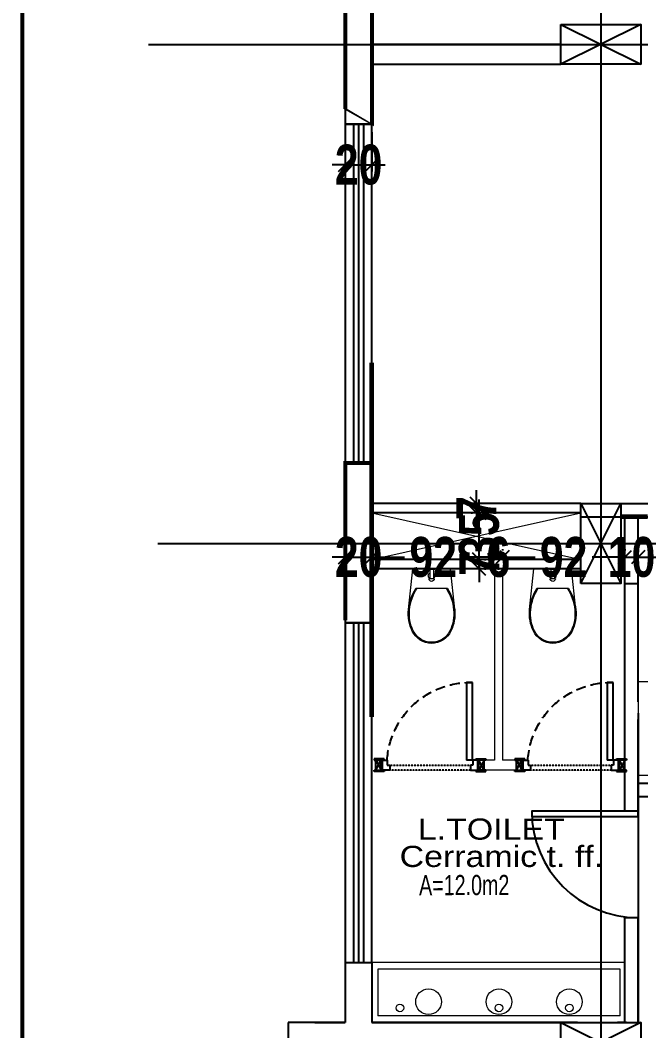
# Model space of a CAD drawing. Extents: x 285329 to 658348, y -83126 to -16980.
# Drawn here: x 336184 to 336650, y -40564 to -39805 of the extents above; entities that cross this region are included whole.
import ezdxf

# ---------------------------------------------------------------- set-up
doc = ezdxf.new("R2010")
doc.units = 0
doc.linetypes.add('HIDDEN', pattern=[0.375, 0.25, -0.125])
doc.layers.get('0').update_dxf_attribs({"linetype": 'CONTINUOUS'})
doc.layers.get('DEFPOINTS').update_dxf_attribs({"color": 9, "linetype": 'CONTINUOUS'})
for name, color, linetype, lineweight in [('02 wall', 3, 'CONTINUOUS', 60), ('A-text finishing', 6, 'CONTINUOUS', 13), ('A-text function', 30, 'CONTINUOUS', 20), ('VIS', 8, 'CONTINUOUS', 18)]:
    doc.layers.add(name, color=color, linetype=linetype, lineweight=lineweight)
for name, color, linetype in [('03-DOOR', 1, 'CONTINUOUS'), ('04-FURN', 6, 'CONTINUOUS'), ('04-SANITARY', 1, 'CONTINUOUS'), ('AXIS', 1, 'CONTINUOUS'), ('COLUMN', 5, 'CONTINUOUS'), ('FURNITURE', 4, 'CONTINUOUS'), ('TEXT', 3, 'CONTINUOUS'), ('WALL', 7, 'CONTINUOUS'), ('WALL1', 2, 'CONTINUOUS')]:
    doc.layers.add(name, color=color, linetype=linetype)
doc.styles.add('ARIAL', font='BOD_CB.TTF', dxfattribs={"width": 1.199999999999999})
doc.styles.add('CITYBLUEPRINT', font='cityb___.ttf', dxfattribs={"width": 0.8})
doc.styles.get("Standard").update_dxf_attribs({"font": 'sanss___.ttf', "height": 15})
doc.dimstyles.new('50', dxfattribs={"dimtxt": 30, "dimasz": 10, "dimexe": 5, "dimexo": 6, "dimgap": 5, "dimtad": 0, "dimdec": 0, "dimdsep": 46, "dimtxsty": 'CITYBLUEPRINT', "dimblk1": 'OBLIQUE', "dimblk2": 'OBLIQUE', "dimsah": 1, "dimcen": 0.05, "dimdle": 0.03, "dimclre": 22, "dimclrt": 7, "dimadec": 0, "dimazin": 0, "dimtfac": 1, "dimtdec": 0, "dimtix": 1, "dimtmove": 0, "dimatfit": 3, "dimldrblk": 'OBLIQUE', "dimfxl": 1, "dimtolj": 1, "dimtzin": 0, "dimarcsym": 0})

# ---------------------------------------------------------------- blocks, each defined once
blk = doc.blocks.new('site77')
at = {"layer": 'WALL', "linetype": 'Continuous', "const_width": 3}
blk.add_lwpolyline([(159633.4182129309, -32835.69352747884), (157318.4182129309, -32835.69352747884), (157318.4182129309, -36546.69352747884), (159235.4182129309, -36546.69352747884)], dxfattribs=at)
blk = doc.blocks.new('COLUMN')
at = {"layer": 'AXIS'}
for p, q in [((236924.6994773077, -9644.256519553426), (236984.6994773077, -9674.256519553428)), ((236984.6994773077, -9644.256519553426), (236924.6994773077, -9674.256519553428))]:
    blk.add_line(p, q, dxfattribs=at)
at = {"layer": 'COLUMN'}
blk.add_lwpolyline([(236924.6994773077, -9644.256519553426), (236984.6994773077, -9644.256519553426), (236984.6994773077, -9674.256519553428), (236924.6994773077, -9674.256519553428)], close=True, dxfattribs=at)
blk = doc.blocks.new('cbcb')
at = {"layer": 'AXIS'}
for p, q in [((327577.9315000264, -10741.61950025301), (327577.9470247301, -14318.49694649232)), ((327238.2091326472, -11454.49993772513), (329573.7335894114, -11454.49993772513)), ((327245.1073518688, -11829.25085085377), (329571.9645302784, -11829.25085085377))]:
    blk.add_line(p, q, dxfattribs=at)
at = {"layer": 'WALL', "linetype": 'Continuous'}
for p in [(90623.24754742248, -1795.243418171707), (90623.16669028516, -2544.708537204901)]:
    blk.add_blockref('COLUMN', p, dxfattribs=at)
at = {"layer": 'WALL', "linetype": 'Continuous', "rotation": 90}
blk.add_blockref('COLUMN', (317918.6905051768, -248783.9503281615), dxfattribs=at)
blk = doc.blocks.new('WC B Outlet 10_2')
at = {"layer": '04-SANITARY', "linetype": 'Continuous', "lineweight": 18}
for p, q in [((1.652630929415893, 253.415244896948), (34.02613799566284, 560.0003690034109)), ((34.02613799566284, 560.0003690034109), (315.9757299911857, 560.0003690034109)), ((150, 560), (150, 555)), ((150, 555), (200, 555)), ((160.9999999999999, 555), (160.9999999999999, 485)), ((189, 555), (189, 485)), ((200, 555), (200, 560)), ((348.3473690705841, 253.415244896948), (315.9757299911857, 560.0003690034109)), ((155, 485), (195, 485)), ((293.2116466454004, 413.4456105505925), (56.78835335459954, 413.4456105505925))]:
    blk.add_line(p, q, dxfattribs=at)
for centre, radius, start, end in [((175, 509), 25, 126.86, 233.14), ((175, 485), 20, 180, 360), ((175, 509), 25, 306.86, 53.14)]:
    blk.add_arc(centre, radius, start, end, dxfattribs=at)
for centre, major_axis, ratio, start_param, end_param in [((366.6320768428121, 213.7321385370771), (2.28e-14, 372.4739822169221), 0.9854879328436509, 1.004890070028555, 1.464054473186088), ((366.6320768428121, 213.7321385370771), (2.23e-14, 364.5680501935398), 0.9854879328436512, 0.9910538859346892, 1.464054435792046), ((-16.63207684281215, 213.7321385370771), (2.23e-14, 364.5680501935398), 0.9854879328436512, 4.819130871387538, 5.292131421244896), ((-16.63207684281215, 213.7321385370771), (2.28e-14, 372.4739822169221), 0.9854879328436509, 4.819130833993498, 5.278295237151031), ((290.3664025608954, 222.0243369042878), (1.8e-14, 294.6422615664186), 0.9854879328436512, 1.464054686782884, 2.031138741552837), ((290.3664025608954, 222.0243369042878), (1.76e-14, 286.736299926247), 0.9854879328436513, 1.464054645127936, 2.031138725444663), ((59.6335974391046, 222.0243369042878), (1.76e-14, 286.736299926247), 0.9854879328436513, 4.252046604869464, 4.819130662051649), ((59.6335974391046, 222.0243369042878), (1.8e-14, 294.6422615664186), 0.9854879328436512, 4.252046565626748, 4.819130620396702), ((175, 163.9745650003017), (1e-14, 163.9745650003017), 0.9854879328436512, 2.031138746095597, 3.141592653589793), ((175, 163.9745650003017), (9.6e-15, 156.0685737433407), 0.9854879328436513, 2.031138716383253, 3.141592653589793), ((175, 163.9745650003017), (9.6e-15, 156.0685737433407), 0.9854879328436513, 3.141592653589793, 4.252046590796332), ((175, 163.9745650003017), (1e-14, 163.9745650003017), 0.9854879328436512, 3.141592653589793, 4.252046358811933), ((175, 163.9745650003017), (1e-14, 163.9745650003017), 0.9854879328436512, 3.141592653589793, 4.252046358811933)]:
    blk.add_ellipse(centre, major_axis=major_axis, ratio=ratio, start_param=start_param, end_param=end_param, dxfattribs=at)
blk = doc.blocks.new('pporte ce')
at = {"layer": '03-DOOR'}
for p, q in [((8.705720410216598, 7.499992083787219), (8.709163567982612, 65.76085732321371)), ((13.29062461154535, 65.7616691920266), (8.709155692486092, 65.7616691920266)), ((8.709163608727977, 65.7616691920266), (13.29063252778724, 65.7616691920266)), ((13.29063248704187, 65.76085788782802), (13.28718932927586, 7.49999264840153)), ((6.258034345228224, 8.500000000960426), (-1.241965655935928, 8.500000000960426)), ((-1.241965655935928, 8.500000000960426), (-1.241965655935928, 7.500000000029103)), ((6.258034345228224, 7.500000000029103), (6.258034345228224, 8.500000000960426)), ((75.03793723951094, 7.500000000029103), (75.03793723951094, 8.500000000960426)), ((75.03793723951094, 8.500000000960426), (82.53793724067509, 8.500000000960426)), ((82.53793724067509, 8.500000000960426), (82.53793724067509, 7.500000000029103)), ((-1.241965655935928, 7.500000000029103), (3.967299882788212, 7.500000000029103)), ((-1.241965655935928, -1.000000000931322), (-1.241965655935928, 0)), ((-1.241965655935928, 0), (3.967299882788212, 0)), ((0, 7.500000000029103), (3.967299882788212, 0)), ((0, 0), (3.967299882788212, 7.500000000029103)), ((0, 0), (0, 7.500000000029103)), ((3.967299882788212, 7.500000000029103), (13.28718932345509, 7.499760988794151)), ((3.967299882788212, 0), (3.967299882788212, 7.500000000029103)), ((10.38135637645609, 0), (3.967299882788212, 0)), ((4.816916375420987, 0), (4.816916375420987, 7.500000000029103)), ((6.258034345228224, 0), (6.258034345228224, -1.000000000931322)), ((8.548768807668237, 7.500000000029103), (8.548768807668237, 3.834824862453388)), ((8.548768807668237, 3.834824862453388), (10.38135637645609, 3.834824862453388)), ((10.38135637645609, 3.834824862453388), (10.38135637645609, 0)), ((70.91461521410383, 3.834824862453388), (70.91461521410383, 0)), ((72.74720277707094, 3.834824862453388), (70.91461521410383, 3.834824862453388)), ((70.91461521410383, 0), (77.32867170195095, 0)), ((77.32867170195095, 7.500000000029103), (72.74720277707094, 7.500000000029103)), ((72.74720277707094, 7.500000000029103), (72.74720277707094, 3.834824862453388)), ((75.03793723951094, 0), (75.03793723951094, -1.000000000931322)), ((76.47905520931819, 0), (76.47905520931819, 7.500000000029103)), ((77.32867170195095, 0), (77.32867170195095, 7.500000000029103)), ((82.53793724067509, 7.500000000029103), (77.32867170195095, 7.500000000029103)), ((81.29597158473916, 7.500000000029103), (77.32867170195095, 0)), ((81.29597158473916, 0), (77.32867170195095, 7.500000000029103)), ((82.53793724067509, 0), (77.32867170195095, 0)), ((81.29597158473916, 0), (81.29597158473916, 7.500000000029103)), ((82.53793724067509, -1.000000000931322), (82.53793724067509, 0)), ((6.258034345228224, -1.000000000931322), (-1.241965655935928, -1.000000000931322)), ((75.03793723951094, -1.000000000931322), (82.53793724067509, -1.000000000931322))]:
    blk.add_line(p, q, dxfattribs=at)
at = {"layer": '03-DOOR', "linetype": 'HIDDEN', "ltscale": 0.5}
for p, q in [((70.91461521410383, 3.834824862453388), (10.38135637645609, 3.834824862788082)), ((10.38135637645609, 0), (70.91461521410383, 0))]:
    blk.add_line(p, q, dxfattribs=at)
at = {"layer": '03-DOOR', "linetype": 'HIDDEN', "ltscale": 30}
blk.add_arc((10.715982818685, 3.498026392444444), 62.31685161000171, 3.682803401823568, 87.63213152278996, dxfattribs=at)
blk = doc.blocks.new('_Oblique')
at = {"color": 0, "lineweight": -2}
blk.add_line((-0.5, -0.5), (0.5, 0.5), dxfattribs=at)
blk = doc.blocks.new('*D2296')
at = {"layer": 'DEFPOINTS', "color": 0, "linetype": 'Continuous', "lineweight": 5, "transparency": 16777216}
for p in [(336428.5415934408, -39883.54180026312), (336448.5415934409, -39883.54180026317), (336448.5415934409, -39914.0253833655)]:
    blk.add_point(p, dxfattribs=at)
at = {"layer": 'VIS', "color": 22, "linetype": 'Continuous', "lineweight": -2, "transparency": 16777216}
for p, q in [((336428.5415934408, -39889.54180026312), (336428.5415934408, -39919.0253833655)), ((336448.5415934409, -39889.54180026317), (336448.5415934409, -39919.0253833655))]:
    blk.add_line(p, q, dxfattribs=at)
at = {"layer": 'VIS', "color": 0, "linetype": 'Continuous', "lineweight": -2, "transparency": 16777216}
for p, q in [((336428.5415934408, -39914.0253833655), (336418.5415934408, -39914.0253833655)), ((336428.5415934408, -39914.0253833655), (336448.5415934409, -39914.0253833655)), ((336448.5415934409, -39914.0253833655), (336458.5415934409, -39914.0253833655))]:
    blk.add_line(p, q, dxfattribs=at)
at = {"layer": 'VIS', "color": 0, "linetype": 'Continuous', "lineweight": -2, "transparency": 16777216, "xscale": 10, "yscale": 10, "zscale": 10}
blk.add_blockref('_Oblique', (336428.5415934408, -39914.0253833655), dxfattribs=at)
at = {"layer": 'VIS', "color": 0, "linetype": 'Continuous', "lineweight": -2, "transparency": 16777216, "xscale": 10, "yscale": 10, "zscale": 10, "rotation": 180}
blk.add_blockref('_Oblique', (336448.5415934409, -39914.0253833655), dxfattribs=at)
at = {"layer": 'VIS', "color": 7, "linetype": 'Continuous', "lineweight": 5, "transparency": 16777216, "insert": (336438.5415934409, -39914.0253833655), "char_height": 30, "attachment_point": 5, "style": 'CITYBLUEPRINT'}
blk.add_mtext('\\A1;20', dxfattribs=at)
blk = doc.blocks.new('*D2304')
at = {"layer": 'DEFPOINTS', "color": 0, "linetype": 'Continuous', "lineweight": 5, "transparency": 16777216}
for p in [(336428.5415934396, -40200.79271339274), (336448.5415934395, -40200.79271339273), (336448.5415934395, -40208.60845733158)]:
    blk.add_point(p, dxfattribs=at)
at = {"layer": 'VIS', "color": 22, "linetype": 'Continuous', "lineweight": -2, "transparency": 16777216}
for p, q in [((336428.5415934396, -40206.79271339274), (336428.5415934396, -40213.60845733158)), ((336448.5415934395, -40206.79271339273), (336448.5415934395, -40213.60845733158))]:
    blk.add_line(p, q, dxfattribs=at)
at = {"layer": 'VIS', "color": 0, "linetype": 'Continuous', "lineweight": -2, "transparency": 16777216}
for p, q in [((336428.5415934396, -40208.60845733158), (336418.5415934396, -40208.60845733158)), ((336428.5415934396, -40208.60845733158), (336448.5415934395, -40208.60845733158)), ((336448.5415934395, -40208.60845733158), (336458.5415934395, -40208.60845733158))]:
    blk.add_line(p, q, dxfattribs=at)
at = {"layer": 'VIS', "color": 0, "linetype": 'Continuous', "lineweight": -2, "transparency": 16777216, "xscale": 10, "yscale": 10, "zscale": 10}
blk.add_blockref('_Oblique', (336428.5415934396, -40208.60845733158), dxfattribs=at)
at = {"layer": 'VIS', "color": 0, "linetype": 'Continuous', "lineweight": -2, "transparency": 16777216, "xscale": 10, "yscale": 10, "zscale": 10, "rotation": 180}
blk.add_blockref('_Oblique', (336448.5415934395, -40208.60845733158), dxfattribs=at)
at = {"layer": 'VIS', "color": 7, "linetype": 'Continuous', "lineweight": 5, "transparency": 16777216, "insert": (336438.5415934395, -40208.60845733158), "char_height": 30, "attachment_point": 5, "style": 'CITYBLUEPRINT'}
blk.add_mtext('\\A1;20', dxfattribs=at)
blk = doc.blocks.new('*D2305')
at = {"layer": 'DEFPOINTS', "color": 0, "linetype": 'Continuous', "lineweight": 5, "transparency": 16777216}
for p in [(336448.5415934395, -40200.79271339273), (336540.5188376723, -40208.60845733167), (336540.5188376723, -40208.60845733158)]:
    blk.add_point(p, dxfattribs=at)
at = {"layer": 'VIS', "color": 22, "linetype": 'Continuous', "lineweight": -2, "transparency": 16777216}
for p, q in [((336448.5415934395, -40206.79271339273), (336448.5415934395, -40213.60845733158)), ((336540.5188376723, -40202.60845733167), (336540.5188376723, -40203.60845733158))]:
    blk.add_line(p, q, dxfattribs=at)
at = {"layer": 'VIS', "color": 0, "linetype": 'Continuous', "lineweight": -2, "transparency": 16777216}
for p, q in [((336448.5115934394, -40208.60845733158), (336473.0320835509, -40208.60845733158)), ((336540.5488376723, -40208.60845733158), (336516.0283475609, -40208.60845733158))]:
    blk.add_line(p, q, dxfattribs=at)
at = {"layer": 'VIS', "color": 0, "linetype": 'Continuous', "lineweight": -2, "transparency": 16777216, "xscale": 10, "yscale": 10, "zscale": 10, "rotation": 180}
blk.add_blockref('_Oblique', (336448.5415934395, -40208.60845733158), dxfattribs=at)
at = {"layer": 'VIS', "color": 0, "linetype": 'Continuous', "lineweight": -2, "transparency": 16777216, "xscale": 10, "yscale": 10, "zscale": 10}
blk.add_blockref('_Oblique', (336540.5188376723, -40208.60845733158), dxfattribs=at)
at = {"layer": 'VIS', "color": 7, "linetype": 'Continuous', "lineweight": 5, "transparency": 16777216, "insert": (336494.5302155559, -40208.60845733158), "char_height": 30, "attachment_point": 5, "style": 'CITYBLUEPRINT'}
blk.add_mtext('\\A1;92', dxfattribs=at)
blk = doc.blocks.new('*D2306')
at = {"layer": 'DEFPOINTS', "color": 0, "linetype": 'Continuous', "lineweight": 5, "transparency": 16777216}
for p in [(336540.5188376723, -40208.60845733167), (336546.5188376723, -40208.60845733167), (336546.5188376723, -40208.60845733158)]:
    blk.add_point(p, dxfattribs=at)
at = {"layer": 'VIS', "color": 22, "linetype": 'Continuous', "lineweight": -2, "transparency": 16777216}
for p, q in [((336540.5188376723, -40202.60845733167), (336540.5188376723, -40203.60845733158)), ((336546.5188376723, -40202.60845733167), (336546.5188376723, -40203.60845733158))]:
    blk.add_line(p, q, dxfattribs=at)
at = {"layer": 'VIS', "color": 0, "linetype": 'Continuous', "lineweight": -2, "transparency": 16777216}
for p, q in [((336540.5188376723, -40208.60845733158), (336530.5188376723, -40208.60845733158)), ((336540.5188376723, -40208.60845733158), (336546.5188376723, -40208.60845733158)), ((336546.5188376723, -40208.60845733158), (336556.5188376723, -40208.60845733158))]:
    blk.add_line(p, q, dxfattribs=at)
at = {"layer": 'VIS', "color": 0, "linetype": 'Continuous', "lineweight": -2, "transparency": 16777216, "xscale": 10, "yscale": 10, "zscale": 10}
blk.add_blockref('_Oblique', (336540.5188376723, -40208.60845733158), dxfattribs=at)
at = {"layer": 'VIS', "color": 0, "linetype": 'Continuous', "lineweight": -2, "transparency": 16777216, "xscale": 10, "yscale": 10, "zscale": 10, "rotation": 180}
blk.add_blockref('_Oblique', (336546.5188376723, -40208.60845733158), dxfattribs=at)
at = {"layer": 'VIS', "color": 7, "linetype": 'Continuous', "lineweight": 5, "transparency": 16777216, "insert": (336543.5188376723, -40208.60845733158), "char_height": 30, "attachment_point": 5, "style": 'CITYBLUEPRINT'}
blk.add_mtext('\\A1;6', dxfattribs=at)
blk = doc.blocks.new('*D2307')
at = {"layer": 'DEFPOINTS', "color": 0, "linetype": 'Continuous', "lineweight": 5, "transparency": 16777216}
for p in [(336546.5188376723, -40208.60845733167), (336638.4960921177, -40208.60845733158), (336638.4960921177, -40208.60847783461)]:
    blk.add_point(p, dxfattribs=at)
at = {"layer": 'VIS', "color": 22, "linetype": 'Continuous', "lineweight": -2, "transparency": 16777216}
for p, q in [((336546.5188376723, -40202.60845733167), (336546.5188376723, -40203.60845733158)), ((336638.4960921177, -40202.60847783461), (336638.4960921177, -40203.60845733158))]:
    blk.add_line(p, q, dxfattribs=at)
at = {"layer": 'VIS', "color": 0, "linetype": 'Continuous', "lineweight": -2, "transparency": 16777216}
for p, q in [((336546.4888376723, -40208.60845733158), (336571.00933289, -40208.60845733158)), ((336638.5260921177, -40208.60845733158), (336614.0055969, -40208.60845733158))]:
    blk.add_line(p, q, dxfattribs=at)
at = {"layer": 'VIS', "color": 0, "linetype": 'Continuous', "lineweight": -2, "transparency": 16777216, "xscale": 10, "yscale": 10, "zscale": 10, "rotation": 180}
blk.add_blockref('_Oblique', (336546.5188376723, -40208.60845733158), dxfattribs=at)
at = {"layer": 'VIS', "color": 0, "linetype": 'Continuous', "lineweight": -2, "transparency": 16777216, "xscale": 10, "yscale": 10, "zscale": 10}
blk.add_blockref('_Oblique', (336638.4960921177, -40208.60845733158), dxfattribs=at)
at = {"layer": 'VIS', "color": 7, "linetype": 'Continuous', "lineweight": 5, "transparency": 16777216, "insert": (336592.507464895, -40208.60845733158), "char_height": 30, "attachment_point": 5, "style": 'CITYBLUEPRINT'}
blk.add_mtext('\\A1;92', dxfattribs=at)
blk = doc.blocks.new('*D2308')
at = {"layer": 'DEFPOINTS', "color": 0, "linetype": 'Continuous', "lineweight": 5, "transparency": 16777216}
for p in [(336638.4960921177, -40208.60847783461), (336648.4960921178, -40208.60845733158), (336648.4960921178, -40208.60848006373)]:
    blk.add_point(p, dxfattribs=at)
at = {"layer": 'VIS', "color": 22, "linetype": 'Continuous', "lineweight": -2, "transparency": 16777216}
for p, q in [((336638.4960921177, -40202.60847783461), (336638.4960921177, -40203.60845733158)), ((336648.4960921178, -40202.60848006373), (336648.4960921178, -40203.60845733158))]:
    blk.add_line(p, q, dxfattribs=at)
at = {"layer": 'VIS', "color": 0, "linetype": 'Continuous', "lineweight": -2, "transparency": 16777216}
for p, q in [((336638.4960921177, -40208.60845733158), (336628.4960921177, -40208.60845733158)), ((336638.4960921177, -40208.60845733158), (336648.4960921178, -40208.60845733158)), ((336648.4960921178, -40208.60845733158), (336658.4960921178, -40208.60845733158))]:
    blk.add_line(p, q, dxfattribs=at)
at = {"layer": 'VIS', "color": 0, "linetype": 'Continuous', "lineweight": -2, "transparency": 16777216, "xscale": 10, "yscale": 10, "zscale": 10}
blk.add_blockref('_Oblique', (336638.4960921177, -40208.60845733158), dxfattribs=at)
at = {"layer": 'VIS', "color": 0, "linetype": 'Continuous', "lineweight": -2, "transparency": 16777216, "xscale": 10, "yscale": 10, "zscale": 10, "rotation": 180}
blk.add_blockref('_Oblique', (336648.4960921178, -40208.60845733158), dxfattribs=at)
at = {"layer": 'VIS', "color": 7, "linetype": 'Continuous', "lineweight": 5, "transparency": 16777216, "insert": (336643.4960921177, -40208.60845733158), "char_height": 30, "attachment_point": 5, "style": 'CITYBLUEPRINT'}
blk.add_mtext('\\A1;10', dxfattribs=at)
blk = doc.blocks.new('*D2309')
at = {"layer": 'DEFPOINTS', "color": 0, "linetype": 'Continuous', "lineweight": 5, "transparency": 16777216}
for p in [(336648.4960921178, -40208.60848006373), (336798.9955935366, -40208.60845733158), (336798.9955935366, -40212.37159233019)]:
    blk.add_point(p, dxfattribs=at)
at = {"layer": 'VIS', "color": 22, "linetype": 'Continuous', "lineweight": -2, "transparency": 16777216}
for p, q in [((336648.4960921178, -40202.60848006373), (336648.4960921178, -40203.60845733158)), ((336798.9955935366, -40206.37159233019), (336798.9955935366, -40203.60845733158))]:
    blk.add_line(p, q, dxfattribs=at)
at = {"layer": 'VIS', "color": 0, "linetype": 'Continuous', "lineweight": -2, "transparency": 16777216}
for p, q in [((336648.4660921178, -40208.60845733158), (336695.7620321173, -40208.60845733158)), ((336799.0255935366, -40208.60845733158), (336751.729653537, -40208.60845733158))]:
    blk.add_line(p, q, dxfattribs=at)
at = {"layer": 'VIS', "color": 0, "linetype": 'Continuous', "lineweight": -2, "transparency": 16777216, "xscale": 10, "yscale": 10, "zscale": 10, "rotation": 180}
blk.add_blockref('_Oblique', (336648.4960921178, -40208.60845733158), dxfattribs=at)
at = {"layer": 'VIS', "color": 0, "linetype": 'Continuous', "lineweight": -2, "transparency": 16777216, "xscale": 10, "yscale": 10, "zscale": 10}
blk.add_blockref('_Oblique', (336798.9955935366, -40208.60845733158), dxfattribs=at)
at = {"layer": 'VIS', "color": 7, "linetype": 'Continuous', "lineweight": 5, "transparency": 16777216, "insert": (336723.7458428272, -40208.60845733158), "char_height": 30, "attachment_point": 5, "style": 'CITYBLUEPRINT'}
blk.add_mtext('\\A1;150', dxfattribs=at)
blk = doc.blocks.new('*D2729')
at = {"layer": 'DEFPOINTS', "color": 0, "linetype": 'Continuous', "lineweight": 5, "transparency": 16777216}
for p in [(336527.0187688096, -40210.29271339181), (336529.1042893076, -40210.29271339181), (336527.0187688096, -40217.29271339181)]:
    blk.add_point(p, dxfattribs=at)
at = {"layer": 'VIS', "color": 0, "linetype": 'Continuous', "lineweight": -2, "transparency": 16777216}
for p, q in [((336529.1042893076, -40210.29271339181), (336529.1042893076, -40200.29271339181)), ((336529.1042893076, -40217.29271339181), (336529.1042893076, -40210.29271339181)), ((336529.1042893076, -40217.29271339181), (336529.1042893076, -40227.29271339181))]:
    blk.add_line(p, q, dxfattribs=at)
at = {"layer": 'VIS', "color": 22, "linetype": 'Continuous', "lineweight": -2, "transparency": 16777216}
for p, q in [((336533.0187688096, -40210.29271339181), (336534.1042893076, -40210.29271339181)), ((336533.0187688096, -40217.29271339181), (336534.1042893076, -40217.29271339181))]:
    blk.add_line(p, q, dxfattribs=at)
at = {"layer": 'VIS', "color": 0, "linetype": 'Continuous', "lineweight": -2, "transparency": 16777216, "xscale": 10, "yscale": 10, "zscale": 10}
for p, rotation in [((336529.1042893076, -40210.29271339181), 270), ((336529.1042893076, -40217.29271339181), 90)]:
    blk.add_blockref('_Oblique', p, dxfattribs=dict(at, rotation=rotation))
at = {"layer": 'VIS', "color": 7, "linetype": 'Continuous', "lineweight": 5, "transparency": 16777216, "insert": (336529.1042893076, -40213.79271339176), "char_height": 30, "attachment_point": 5, "rotation": 90, "style": 'CITYBLUEPRINT'}
blk.add_mtext('\\A1;7', dxfattribs=at)
blk = doc.blocks.new('*D2730')
at = {"layer": 'DEFPOINTS', "color": 0, "linetype": 'Continuous', "lineweight": 5, "transparency": 16777216}
for p in [(336529.1042893078, -40175.29271339181), (336529.1042893076, -40175.29271339181), (336527.0187688096, -40210.29271339181)]:
    blk.add_point(p, dxfattribs=at)
at = {"layer": 'VIS', "color": 0, "linetype": 'Continuous', "lineweight": -2, "transparency": 16777216}
for p, q in [((336529.1042893076, -40175.29271339181), (336529.1042893076, -40165.29271339181)), ((336529.1042893076, -40210.29271339181), (336529.1042893076, -40175.29271339181)), ((336529.1042893076, -40210.29271339181), (336529.1042893076, -40220.29271339181))]:
    blk.add_line(p, q, dxfattribs=at)
at = {"layer": 'VIS', "color": 22, "linetype": 'Continuous', "lineweight": -2, "transparency": 16777216}
for p, q in [((336523.1042893078, -40175.29271339181), (336524.1042893076, -40175.29271339181)), ((336533.0187688096, -40210.29271339181), (336534.1042893076, -40210.29271339181))]:
    blk.add_line(p, q, dxfattribs=at)
at = {"layer": 'VIS', "color": 0, "linetype": 'Continuous', "lineweight": -2, "transparency": 16777216, "xscale": 10, "yscale": 10, "zscale": 10}
for p, rotation in [((336529.1042893076, -40175.29271339181), 270), ((336529.1042893076, -40210.29271339181), 90)]:
    blk.add_blockref('_Oblique', p, dxfattribs=dict(at, rotation=rotation))
at = {"layer": 'VIS', "color": 7, "linetype": 'Continuous', "lineweight": 5, "transparency": 16777216, "insert": (336529.1042893076, -40192.79271339176), "char_height": 30, "attachment_point": 5, "rotation": 90, "style": 'CITYBLUEPRINT'}
blk.add_mtext('\\A1;35', dxfattribs=at)
blk = doc.blocks.new('*D2731')
at = {"layer": 'DEFPOINTS', "color": 0, "linetype": 'Continuous', "lineweight": 5, "transparency": 16777216}
for p in [(336527.0187688097, -40168.29271339181), (336527.0187688097, -40168.29271339181), (336529.1042893078, -40175.29271339181)]:
    blk.add_point(p, dxfattribs=at)
at = {"layer": 'VIS', "color": 0, "linetype": 'Continuous', "lineweight": -2, "transparency": 16777216}
for p, q in [((336527.0187688097, -40168.29271339181), (336527.0187688097, -40158.29271339181)), ((336527.0187688097, -40175.29271339181), (336527.0187688097, -40168.29271339181)), ((336527.0187688097, -40175.29271339181), (336527.0187688097, -40185.29271339181))]:
    blk.add_line(p, q, dxfattribs=at)
at = {"layer": 'VIS', "color": 22, "linetype": 'Continuous', "lineweight": -2, "transparency": 16777216}
for p, q in [((336521.0187688097, -40168.29271339181), (336522.0187688097, -40168.29271339181)), ((336523.1042893078, -40175.29271339181), (336522.0187688097, -40175.29271339181))]:
    blk.add_line(p, q, dxfattribs=at)
at = {"layer": 'VIS', "color": 0, "linetype": 'Continuous', "lineweight": -2, "transparency": 16777216, "xscale": 10, "yscale": 10, "zscale": 10}
for p, rotation in [((336527.0187688097, -40168.29271339181), 270), ((336527.0187688097, -40175.29271339181), 90)]:
    blk.add_blockref('_Oblique', p, dxfattribs=dict(at, rotation=rotation))
at = {"layer": 'VIS', "color": 7, "linetype": 'Continuous', "lineweight": 5, "transparency": 16777216, "insert": (336527.0187688097, -40171.79271339176), "char_height": 30, "attachment_point": 5, "rotation": 90, "style": 'CITYBLUEPRINT'}
blk.add_mtext('\\A1;7', dxfattribs=at)

msp = doc.modelspace()

# ---------------------------------------------------------------- linework, layer by layer
at = {"layer": '02 wall'}
for p, q in [((336448.5415934397, -40328.42376247386), (336448.5415934397, -40062.79844351812)), ((336655.4923090845, -40178.29288381131), (336635.4960988755, -40178.29287083165))]:
    msp.add_line(p, q, dxfattribs=at)
at = {"layer": '04-FURN', "lineweight": 0}
for p, q in [((336540.5188376723, -40217.29271468982), (336540.5188376722, -40361.05505315001)), ((336546.5188376723, -40217.29271339185), (336546.5188376723, -40361.05505425554)), ((336540.5188376722, -40361.05505315001), (336532.8305132667, -40361.05505210895)), ((336532.8305132667, -40361.05505210895), (336532.8305132667, -40368.55506284314)), ((336557.2001004858, -40361.05505624499), (336546.5188376723, -40361.05505425554)), ((336557.2001004858, -40361.05505624499), (336557.2001004859, -40368.55506617201)), ((336557.2001004859, -40368.55506617201), (336532.8305132667, -40368.55506284314)), ((336638.4959441788, -40513.00682270183), (336448.5415934395, -40513.00682270202)), ((336638.4959441789, -40513.00682270202), (336638.4959441788, -40558.00691929653)), ((336634.8819086538, -40518.00690133045), (336453.0415099846, -40518.00690222119)), ((336453.0415099846, -40518.00690222119), (336453.0415230914, -40553.00693098237)), ((336634.8819086538, -40553.00697812015), (336634.8819086538, -40518.0069013305)), ((336634.8819086538, -40553.00695923339), (336453.0415230914, -40553.00692769962))]:
    msp.add_line(p, q, dxfattribs=at)
msp.add_lwpolyline([(336677.455469627, -40314.36191486666), (336677.45546923, -40302.12882670335), (336648.4960765814, -40302.12882670335), (336648.4960786201, -40372.17735063855), (336677.4554712687, -40372.17735979857), (336677.4554709536, -40359.94426247541)], dxfattribs=at)
for centre, radius in [((336491.0615400695, -40542.3638984327), 9.659439641807694), ((336543.9403953284, -40542.3638984327), 9.659439641807694), ((336596.8192505873, -40542.3638984327), 9.659439641807694), ((336469.5615400695, -40547.07535315127), 2.825893060525903), ((336543.9403953284, -40547.07535315127), 2.825893060525903), ((336596.8192505873, -40547.07535315127), 2.825893060525903)]:
    msp.add_circle(centre, radius, dxfattribs=at)
at = {"layer": 'FURNITURE', "ltscale": 3}
for points in [[(336448.5415934409, -39883.54180026315), (336428.5415934408, -39883.54180026312), (336428.5415934403, -40137.98479306718), (336448.5415934403, -40137.9847930672)], [(336434.7126530411, -40137.9847930672), (336442.3705338394, -40137.9847930672), (336442.37053384, -39883.54180026315), (336434.7126530416, -39883.54180026314)], [(336448.5415934403, -40257.9847930674), (336428.5415934403, -40257.98479306739), (336428.5415934396, -40513.00691929505), (336448.5415934396, -40513.00691929507)], [(336434.7126530404, -40513.00691929506), (336442.3705338387, -40513.00691929507), (336442.3705338395, -40257.9847930674), (336434.7126530412, -40257.98479306739)]]:
    msp.add_lwpolyline(points, close=True, dxfattribs=at)
at = {"layer": 'FURNITURE', "flags": 128}
msp.add_lwpolyline([(336648.4959441789, -40399.31903934177), (336568.5325932267, -40399.31903934177), (336568.5325932267, -40403.31903934177), (336648.4959441789, -40403.31903934177), (336648.4959441789, -40399.31903934177)], dxfattribs=at)
at = {"layer": 'FURNITURE'}
msp.add_arc((336648.4959441789, -40399.31903934177), 79.96335095213728, 180, 270, dxfattribs=at)
at = {"layer": 'VIS', "linetype": 'Continuous', "lineweight": 5}
for p, q in [((336448.5415934406, -40175.29271339165), (336605.4959441789, -40210.29271339197)), ((336448.5415934405, -40210.29271339165), (336605.4959441789, -40175.29271339197)), ((336648.4959441789, -40399.31903934177), (336648.4959441789, -40479.28239029391))]:
    msp.add_line(p, q, dxfattribs=at)
at = {"layer": 'WALL', "ltscale": 3}
for p, q in [((336590.4959441789, -39823.54180026334), (336448.5415934409, -39823.54180026334)), ((336517.972715481, -39823.54180026334), (336590.495944179, -39823.54180026334)), ((336517.972715481, -39823.54180026334), (336590.495944179, -39823.54180026334)), ((336448.5415934409, -39838.54180026334), (336590.495944179, -39838.54180026334)), ((336639.6531456469, -40558.00691929653), (336632.972715481, -40558.00691929653)), ((336639.6531456469, -40558.00691929658), (336632.972715481, -40558.00691929658)), ((336639.6531456469, -40558.00691929658), (336632.972715481, -40558.00691929658))]:
    msp.add_line(p, q, dxfattribs=at)
at = {"layer": 'WALL', "linetype": 'Continuous'}
for p, q in [((336605.4959441789, -40168.29271339197), (336448.5415934406, -40168.29271339165)), ((336605.495944179, -40168.292713392), (337253.8834346749, -40168.292713392)), ((336605.4959441789, -40175.29271339197), (336448.5415934406, -40175.29271339165)), ((336605.495944179, -40178.292713392), (337253.8834346749, -40178.292713392)), ((336638.4960649342, -40330.55535474551), (336638.4960988755, -40178.29286860251)), ((336648.4960678997, -40317.25189321898), (336648.4960988755, -40178.29287083165)), ((336605.4959441788, -40210.29271339197), (336448.5415934405, -40210.29271339165)), ((336605.4959441788, -40217.29271339197), (336448.5415934405, -40217.29271339165)), ((336638.4959441788, -40228.292713392), (336648.4959441789, -40228.292713392)), ((336648.4960384204, -40325.79358124446), (336648.4960988755, -40558.00676185688)), ((336638.4959441788, -40399.31903934177), (336638.4959441788, -40330.55535474551)), ((336648.4959441789, -40399.31903934177), (336648.4959441789, -40330.55535474551)), ((336648.4959441789, -40378.29281057599), (336700.6641586922, -40378.29283769445)), ((336648.4959441789, -40388.29281057599), (336700.6641586922, -40388.29283769445)), ((336648.4959441789, -40399.31903934177), (336638.4959441789, -40399.31903934177)), ((336638.4959441788, -40558.00691929653), (336638.4959441788, -40479.28239029391)), ((336648.4959441789, -40479.28239029391), (336638.4959441788, -40479.28239029391)), ((336648.4959441789, -40558.00691929653), (336648.4959441789, -40479.28239029386)), ((336428.5415934396, -40513.00691929505), (336428.5415934396, -40558.00691929653)), ((336448.5415934396, -40513.00691929507), (336448.5415934396, -40558.00691929653)), ((336385.5415934394, -40558.00691929653), (336385.5415934394, -40681.90199295913)), ((336428.5415934396, -40558.00691929653), (336385.5415934394, -40558.00691929653)), ((336405.5415934397, -40558.00691929653), (336428.5415934396, -40558.00691929653)), ((336602.9727154809, -40558.00691929653), (336448.5415934396, -40558.00691929653)), ((336448.5415934396, -40558.00691929653), (336650.4150870416, -40558.00691929653))]:
    msp.add_line(p, q, dxfattribs=at)
at = {"layer": 'WALL', "linetype": 'Continuous', "const_width": 3}
for points in [[(336428.5415934409, -39823.54180026312), (336428.541593441, -39763.54180026312), (336448.541593441, -39763.54180026315), (336448.5415934409, -39823.54180026315), (336448.5415934409, -39883.54180026315), (336428.5415934408, -39883.54180026312), (336428.5415934409, -39823.54180026312)], [(336428.5415934405, -40197.98479306719), (336428.5415934406, -40137.98479306719), (336448.5415934406, -40137.98479306721), (336448.5415934405, -40197.98479306722), (336448.5415934403, -40257.98479306722), (336428.5415934403, -40257.98479306718), (336428.5415934405, -40197.98479306719)]]:
    msp.add_lwpolyline(points, dxfattribs=at)
at = {"layer": 'WALL', "linetype": 'Continuous'}
for points in [[(336448.541593441, -39763.54180026315), (336428.541593441, -39763.54180026312), (336428.5415934408, -39883.54180026312), (336448.5415934409, -39883.54180026315)], [(336448.5415934403, -40137.98479306721), (336428.5415934403, -40137.98479306719), (336428.54159344, -40257.98479306718), (336448.54159344, -40257.98479306722)]]:
    msp.add_lwpolyline(points, close=True, dxfattribs=at)
at = {"layer": 'WALL1'}
for p, q in [((336438.5415934408, -39883.54180026314), (336438.5415934403, -40137.9847930672)), ((336438.54159344, -40257.98479306739), (336438.5415934396, -40513.00691929506))]:
    msp.add_line(p, q, dxfattribs=at)

# ---------------------------------------------------------------- block references
at = {"layer": '02 wall', "xscale": -0.1000000005587935, "yscale": 0.1000000005587935, "zscale": 0.1000000005587935}
for p in [(336510.841326584, -40273.29276114279), (336601.8212689804, -40273.29274136535)]:
    msp.add_blockref('WC B Outlet 10_2', p, dxfattribs=at)
at = {"layer": '02 wall', "xscale": -1}
for p in [(336532.8304899185, -40368.5551046363), (336638.4960659932, -40368.55508803357)]:
    msp.add_blockref('pporte ce', p, dxfattribs=at)
at = {"layer": 'VIS', "linetype": 'Continuous', "lineweight": 5}
msp.add_blockref('cbcb', (9042.548919448687, -28369.0418625382), dxfattribs=at)
at = {"layer": 'WALL', "linetype": 'Continuous'}
msp.add_blockref('site77', (178867.4504852108, -6387.387794036869), dxfattribs=at)

# ---------------------------------------------------------------- texts
at = {"layer": 'A-text finishing', "style": 'ARIAL', "width": 1.199999999999999}
msp.add_text('Cerramic t. ff.', height=15.87599999999759, dxfattribs=at).set_placement((336469.3261021235, -40441.20256855509))
at = {"layer": 'A-text function', "insert": (336482.9804126964, -40404.80293775033), "char_height": 15.87599999999759, "width": 480.9674239999321, "attachment_point": 1, "style": 'ARIAL'}
msp.add_mtext('L.TOILET', dxfattribs=at)
at = {"layer": 'TEXT', "width": 0.7}
msp.add_text('A=12.0m2', height=15.11999999999771, rotation=0.1269454545238823, dxfattribs=at).set_placement((336483.9564191728, -40462.42090987339))

# ---------------------------------------------------------------- dimensions: what is measured, and where the dimension line sits
at = {"layer": 'VIS', "linetype": 'Continuous', "lineweight": 5}
for base, p1, p2, picture, middle in [((336448.5415934409, -39914.0253833655), (336428.5415934408, -39883.54180026312), (336448.5415934409, -39883.54180026317), '*D2296', (336438.5415934409, -39914.0253833655)), ((336448.5415934395, -40208.60845733158), (336428.5415934396, -40200.79271339274), (336448.5415934395, -40200.79271339273), '*D2304', (336438.5415934395, -40208.60845733158))]:
    dim = msp.add_linear_dim(base=base, p1=p1, p2=p2, dimstyle='50', dxfattribs=at)
    dim.commit()
    dim.dimension.update_dxf_attribs({"geometry": picture, "text_midpoint": middle})
for base, p1, p2, picture, middle in [((336527.0187688097, -40168.29271339181), (336529.1042893078, -40175.29271339181), (336527.0187688097, -40168.29271339181), '*D2731', (336527.0187688097, -40171.79271339176)), ((336529.1042893076, -40175.29271339181), (336527.0187688096, -40210.29271339181), (336529.1042893078, -40175.29271339181), '*D2730', (336529.1042893076, -40192.79271339176))]:
    dim = msp.add_linear_dim(base=base, p1=p1, p2=p2, angle=90, dimstyle='50', override={"dimtmove": 1}, dxfattribs=at)
    dim.commit()
    dim.dimension.update_dxf_attribs({"geometry": picture, "text_midpoint": middle})
for base, p1, p2, picture, middle in [((336540.5188376723, -40208.60845733158), (336448.5415934395, -40200.79271339273), (336540.5188376723, -40208.60845733167), '*D2305', (336494.5302155559, -40208.60845733158)), ((336546.5188376723, -40208.60845733158), (336540.5188376723, -40208.60845733167), (336546.5188376723, -40208.60845733167), '*D2306', (336543.5188376723, -40208.60845733158)), ((336638.4960921177, -40208.60845733158), (336546.5188376723, -40208.60845733167), (336638.4960921177, -40208.60847783461), '*D2307', (336592.507464895, -40208.60845733158)), ((336648.4960921178, -40208.60845733158), (336638.4960921177, -40208.60847783461), (336648.4960921178, -40208.60848006373), '*D2308', (336643.4960921177, -40208.60845733158)), ((336798.9955935366, -40208.60845733158), (336648.4960921178, -40208.60848006373), (336798.9955935366, -40212.37159233019), '*D2309', (336723.7458428272, -40208.60845733158))]:
    dim = msp.add_linear_dim(base=base, p1=p1, p2=p2, dimstyle='50', override={"dimtmove": 1}, dxfattribs=at)
    dim.commit()
    dim.dimension.update_dxf_attribs({"geometry": picture, "text_midpoint": middle})
dim = msp.add_linear_dim(base=(336529.1042893076, -40210.29271339181), p1=(336527.0187688096, -40217.29271339181), p2=(336527.0187688096, -40210.29271339181), angle=90, dimstyle='50', dxfattribs=at)
dim.commit()
dim.dimension.update_dxf_attribs({"geometry": '*D2729', "text_midpoint": (336529.1042893076, -40213.79271339176)})

doc.saveas('drawing.dxf')
